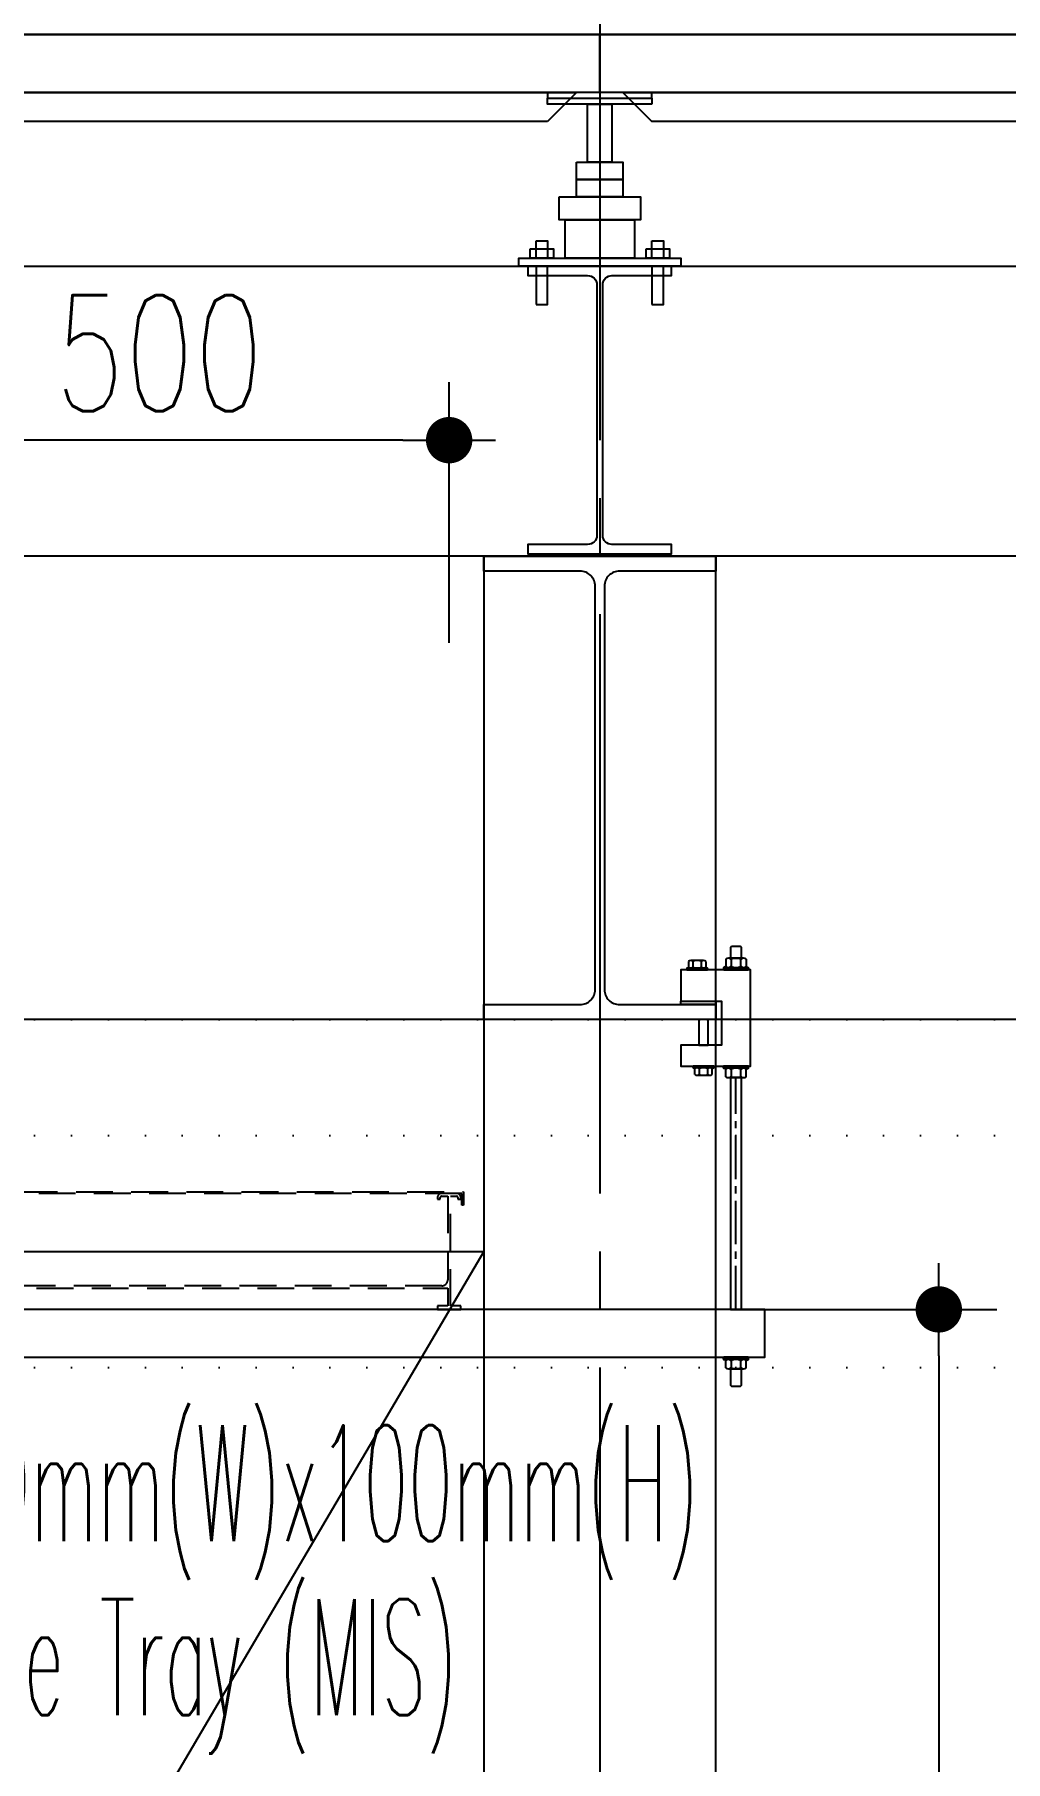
# Model space of a CAD drawing. Header units: millimetres. Extents: x -192235 to 515711, y 45168 to 947868.
# Drawn here: x 116912 to 117750, y 465210 to 466700 of the extents above; entities that cross this region are included whole.
import ezdxf
from ezdxf.enums import TextEntityAlignment as Align

# ---------------------------------------------------------------- set-up
doc = ezdxf.new("R2010")
doc.units = ezdxf.units.MM
doc.header["$LTSCALE"] = 1000
doc.header["$PDMODE"] = 1
for name, pattern in [('CENTER2', [1.125, 0.75, -0.125, 0.125, -0.125]), ('DOT2', [3.175, 0, -3.175]), ('HIDDEN2', [4.7625, 3.175, -1.5875]), ('TPH12-SEC-@20-1$0$CENTERK0', [0.65, 0.5, -0.05, 0.05, -0.05])]:
    doc.linetypes.add(name, pattern=pattern)
for name, color, linetype in [('0-LEVEL LINE', 4, 'DOT2'), ('0-tool', 1, 'Continuous'), ('eq-IT', 140, 'Continuous'), ('Hook-up', 130, 'HIDDEN2'), ('M-DIM', 1, 'Continuous'), ('M-TXT', 3, 'Continuous'), ('SM-SEC-Cm$0$SUPPORT', 2, 'Continuous'), ('SUPPORT', 2, 'Continuous'), ('TPH12-SEC-@20-1$0$KABE1', 252, 'Continuous'), ('TPH12-SEC-@20-1$0$STEEL-NEDA', 252, 'Continuous'), ('TPH12-SEC-@20-1$0$STEEL2', 252, 'Continuous'), ('TPH12-SEC-@20-1$0$STEEL3', 252, 'Continuous'), ('YCD-Xfa-Sec-24$0$Raised Floor', 1, 'Continuous')]:
    doc.layers.add(name, color=color, linetype=linetype)
doc.styles.add('aa-txt', font='simplex.shx', dxfattribs={"width": 0.7, "bigfont": 'chineset.shx'})
doc.dimstyles.new('50-DIM', dxfattribs={"dimscale": 50, "dimtxt": 2, "dimasz": 0.8, "dimexe": 1, "dimexo": 1, "dimgap": 0.5, "dimtad": 1, "dimdec": 0, "dimdsep": 46, "dimtxsty": 'aa-txt', "dimblk": 'DOT', "dimcen": 5, "dimclrd": 256, "dimclre": 256, "dimclrt": 256, "dimadec": 0, "dimazin": 0, "dimtfac": 1, "dimtdec": 0, "dimtix": 1, "dimtmove": 2, "dimatfit": 3, "dimldrblk": 'DOT', "dimfxl": 1, "dimtolj": 1, "dimtzin": 0, "dimarcsym": 0})

# ---------------------------------------------------------------- blocks, each defined once
blk = doc.blocks.new('TPH12-SEC-@20-1')
at = {"layer": 'DEFPOINTS', "linetype": 'TPH12-SEC-@20-1$0$CENTERK0'}
blk.add_line((117400, 467500), (117400, 462400), dxfattribs=at)
at = {"layer": 'TPH12-SEC-@20-1$0$KABE1'}
blk.add_lwpolyline([(115600, 466700), (115600, 466500), (119200, 466500), (119200, 466700), (115600, 466700)], dxfattribs=at)
at = {"layer": 'TPH12-SEC-@20-1$0$STEEL-NEDA'}
blk.add_lwpolyline([(117462, 466500), (117338, 466500), (117338, 466492), (117389.5, 466492, -0.414214), (117397.5, 466484), (117397.5, 466268, -0.414214), (117389.5, 466260), (117338, 466260), (117338, 466252), (117462, 466252), (117462, 466260), (117410.5, 466260, -0.414214), (117402.5, 466268), (117402.5, 466484, -0.414214), (117410.5, 466492), (117462, 466492)], format="xyb", close=True, dxfattribs=at)
at = {"layer": 'TPH12-SEC-@20-1$0$STEEL2'}
blk.add_lwpolyline([(117300, 466250), (117500, 466250), (117500, 466237), (117417, 466237, 0.414214), (117404, 466224), (117404, 465876, 0.414214), (117417, 465863), (117500, 465863), (117500, 465850), (117300, 465850), (117300, 465863), (117383, 465863, 0.414214), (117396, 465876), (117396, 466224, 0.414214), (117383, 466237), (117300, 466237)], format="xyb", close=True, dxfattribs=at)
at = {"layer": 'TPH12-SEC-@20-1$0$STEEL3'}
for p, q in [((130000, 466250), (115000, 466250)), ((130000, 465850), (115000, 465850))]:
    blk.add_line(p, q, dxfattribs=at)
blk.add_lwpolyline([(117300, 463950), (117500, 463950), (117500, 466250), (117300, 466250)], close=True, dxfattribs=at)
blk = doc.blocks.new('Nut-M10')
for p, q in [((-10.9, 1.5), (-10.9, 0.5)), ((-8.7, 2.8), (-10.6, 2)), ((-10.4, 2), (10.4, 2)), ((-10.4, 0), (10.4, 0)), ((-8.7, 9.2), (-8.7, 2.8)), ((6.5, 10), (-6.5, 10)), ((-4.3, 9.2), (-4.3, 2.8)), ((4.3, 2.8), (4.3, 9.2)), ((8.7, 9.2), (8.7, 2.8)), ((8.7, 2.8), (10.6, 2)), ((10.9, 1.5), (10.9, 0.5))]:
    blk.add_line(p, q)
for centre, radius, start, end in [((-10.4, 1.5), 0.5, 90, 180), ((-10.4, 0.5), 0.5, 180, 270), ((-6.5, 6.7), 3.33, 49.441, 130.559), ((-6.5, 5.3), 3.33, 229.441, 310.559), ((0, -2.1), 12.1, 69.065, 110.935), ((0, 14.1), 12.1, 249.065, 290.935), ((6.5, 6.7), 3.33, 49.441, 130.559), ((6.5, 5.3), 3.33, 229.441, 310.559), ((10.4, 1.5), 0.5, 0, 90), ((10.4, 0.5), 0.5, 270, 0)]:
    blk.add_arc(centre, radius, start, end)
blk = doc.blocks.new('Nut-M8')
for p, q in [((-8.9, 1.2), (-8.9, 0.4)), ((-7.5, 2.2), (-8.7, 1.5)), ((-8.5, 1.6), (8.6, 1.6)), ((-8.5, 0), (8.6, 0)), ((-7.5, 7.3), (-7.5, 2.2)), ((5.6, 8), (-5.6, 8)), ((-3.8, 7.3), (-3.8, 2.2)), ((3.8, 2.2), (3.8, 7.3)), ((7.5, 7.3), (7.5, 2.2)), ((7.5, 2.2), (8.7, 1.5)), ((9, 1.2), (9, 0.4))]:
    blk.add_line(p, q)
for centre, radius, start, end in [((-8.5, 1.2), 0.4, 90, 180), ((-8.5, 0.4), 0.4, 180, 270), ((-5.6, 5), 3.03, 51.7868, 128.2132), ((-5.6, 4.6), 3.03, 231.7868, 308.2132), ((0, -3.2), 11.2, 70.3471, 109.6529), ((0, 12.8), 11.2, 250.3471, 289.6529), ((5.6, 5), 3.03, 51.7868, 128.2132), ((5.6, 4.6), 3.03, 231.7868, 308.2132), ((8.6, 1.2), 0.4, 0, 90), ((8.6, 0.4), 0.4, 270, 0)]:
    blk.add_arc(centre, radius, start, end)
blk = doc.blocks.new('HG-S-r')
blk.add_lwpolyline([(0.87, 5), (0.77, 4.9), (0.77, 4), (1.73, 4), (1.73, 4.9), (1.63, 5)], close=True)
blk.add_lwpolyline([(-0.5, 0.3), (0, 0.3), (0, -3.5), (-3.5, -3.5), (-3.5, -5.3), (2.5, -5.3), (2.5, 3), (-3.5, 3), (-3.5, 0.3), (-0.5, 0.3), (-0.5, 0), (-3.5, 0), (-3.5, 0.3)])
at = {"xscale": 0.1, "yscale": 0.1, "zscale": 0.1}
for name, p in [('Nut-M8', (-2.1, 3)), ('Nut-M10', (1.25, 3))]:
    blk.add_blockref(name, p, dxfattribs=at)
at = {"xscale": 0.1, "yscale": 0.1, "zscale": 0.1, "rotation": 180}
for name, p in [('Nut-M8', (-1.55, -5.3)), ('Nut-M10', (1.25, -5.3))]:
    blk.add_blockref(name, p, dxfattribs=at)
blk = doc.blocks.new('DOT')
at = {"color": 0}
blk.add_line((-1, 0), (1, 0), dxfattribs=at)
at = {"color": 3, "const_width": 0.5}
blk.add_lwpolyline([(-0.25, 0, 1), (0.25, 0, 1)], format="xyb", close=True, dxfattribs=at)
blk = doc.blocks.new('*D235')
at = {"layer": 'DEFPOINTS', "color": 0, "transparency": 16777216}
for p in [(116770, 466350), (116770, 466125), (117270, 466125)]:
    blk.add_point(p, dxfattribs=at)
at = {"layer": 'M-DIM', "lineweight": -2, "transparency": 16777216}
for p, q in [((116770, 466175), (116770, 466400)), ((117270, 466175), (117270, 466400)), ((117230, 466350), (116810, 466350))]:
    blk.add_line(p, q, dxfattribs=at)
at = {"layer": 'M-DIM', "lineweight": -2, "transparency": 16777216, "xscale": 40, "yscale": 40, "zscale": 40, "rotation": 180}
blk.add_blockref('DOT', (116770, 466350), dxfattribs=at)
at = {"layer": 'M-DIM', "lineweight": -2, "transparency": 16777216, "xscale": 40, "yscale": 40, "zscale": 40}
blk.add_blockref('DOT', (117270, 466350), dxfattribs=at)
at = {"layer": 'M-DIM', "transparency": 16777216, "insert": (117020, 466425), "char_height": 100, "attachment_point": 5, "style": 'aa-txt'}
blk.add_mtext('\\A1;500', dxfattribs=at)
blk = doc.blocks.new('_Dot')
at = {"color": 0, "linetype": 'ByBlock', "lineweight": -2}
blk.add_line((-0.5, 0), (-1, 0), dxfattribs=at)
at = {"color": 0, "linetype": 'ByBlock', "const_width": 0.5}
blk.add_lwpolyline([(-0.25, 0, 1), (0.25, 0, 1)], format="xyb", close=True, dxfattribs=at)
blk = doc.blocks.new('*D236')
at = {"layer": 'DEFPOINTS', "color": 0, "transparency": 16777216}
for p in [(117467.5, 465600), (117467.5, 463950), (117692.5, 463950)]:
    blk.add_point(p, dxfattribs=at)
at = {"layer": 'M-DIM', "lineweight": -2, "transparency": 16777216}
for p, q in [((117517.5, 465600), (117742.5, 465600)), ((117692.5, 465560), (117692.5, 463990)), ((117517.5, 463950), (117742.5, 463950))]:
    blk.add_line(p, q, dxfattribs=at)
at = {"layer": 'M-DIM', "lineweight": -2, "transparency": 16777216, "xscale": 40, "yscale": 40, "zscale": 40}
for p, rotation in [((117692.5, 465600), 90), ((117692.5, 463950), 270)]:
    blk.add_blockref('DOT', p, dxfattribs=dict(at, rotation=rotation))
at = {"layer": 'M-DIM', "transparency": 16777216, "insert": (117617.5, 464775), "char_height": 100, "attachment_point": 5, "rotation": 90, "style": 'aa-txt'}
blk.add_mtext('\\A1;1650', dxfattribs=at)
blk = doc.blocks.new('YCD-Xfa-Sec-24')
at = {"layer": 'YCD-Xfa-Sec-24$0$Raised Floor'}
for points in [[(592600, 396700), (592000, 396700), (592000, 396650), (592600, 396650)], [(593200, 396700), (592600, 396700), (592600, 396650), (593200, 396650)], [(592045, 396625), (592555, 396625), (592580, 396650), (592020, 396650)], [(592555, 396650), (592645, 396650), (592645, 396645), (592555, 396645)], [(592555, 396640), (592645, 396640), (592645, 396645), (592555, 396645)], [(592645, 396625), (593155, 396625), (593180, 396650), (592620, 396650)], [(592610.5, 396640), (592589.5, 396640), (592589.5, 396590), (592610.5, 396590)], [(592620, 396590), (592580, 396590), (592580, 396575), (592620, 396575)], [(592620, 396575), (592580, 396575), (592580, 396560), (592620, 396560)], [(592635, 396560), (592565, 396560), (592565, 396540), (592635, 396540)], [(592630, 396540), (592570, 396540), (592570, 396507), (592630, 396507)], [(592555, 396522), (592545, 396522), (592545, 396507), (592555, 396507)], [(592655, 396522), (592645, 396522), (592645, 396507), (592655, 396507)], [(592530, 396500), (592670, 396500), (592670, 396507), (592530, 396507)], [(592560, 396515), (592540, 396515), (592540, 396507), (592560, 396507)], [(592660, 396515), (592640, 396515), (592640, 396507), (592660, 396507)], [(592555, 396467), (592545, 396467), (592545, 396500), (592555, 396500)], [(592655, 396467), (592645, 396467), (592645, 396500), (592655, 396500)]]:
    blk.add_lwpolyline(points, close=True, dxfattribs=at)

msp = doc.modelspace()

# ---------------------------------------------------------------- block references
msp.add_blockref('TPH12-SEC-@20-1', (0, 0))

# ---------------------------------------------------------------- next in the draw order: linework, layer by layer
at = {"layer": '0-LEVEL LINE', "ltscale": 0.01}
for p, q in [((100000, 465850), (190000, 465850)), ((100000, 465750), (190000, 465750)), ((100000, 465550), (190000, 465550))]:
    msp.add_line(p, q, dxfattribs=at)
at = {"layer": '0-tool'}
msp.add_lwpolyline([(116425.20045, 469500), (118140, 469500), (118140, 466700), (116425.20045, 466700)], close=True, dxfattribs=at)
at = {"layer": 'eq-IT'}
msp.add_lwpolyline([(117300, 465650), (116300, 463950), (117300, 463950), (116300, 465650), (117300, 465650), (117300, 463950), (116300, 463950), (116300, 465650)], dxfattribs=at)
at = {"layer": 'Hook-up', "ltscale": 0.01}
msp.add_lwpolyline([(116759, 465700), (116759, 465690), (116757.6, 465690), (116757.6, 465701.4), (117282.4, 465701.4), (117282.4, 465690), (117281, 465690), (117281, 465700)], close=True, dxfattribs=at)
msp.add_lwpolyline([(116771.2, 465618.4), (117268.8, 465618.4), (117268.8, 465603), (117260, 465603), (117260, 465600), (117280, 465600), (117280, 465603), (117271.2, 465603), (117271.2, 465697.6), (117276.6, 465697.6, -0.4142135624), (117277.6, 465696.6), (117277.6, 465695), (117280, 465695), (117280, 465696.6, 0.4142135624), (117276.6, 465700), (117263.4, 465700, 0.4142135624), (117260, 465696.6), (117260, 465695), (117262.4, 465695), (117262.4, 465696.6, -0.4142135624), (117263.4, 465697.6), (117268.8, 465697.6), (117268.8, 465625.4, -0.4142135624), (117263.8, 465620.4), (116776.2, 465620.4, -0.4142135624)], format="xyb", dxfattribs=at)
at = {"layer": 'SM-SEC-Cm$0$SUPPORT'}
msp.add_lwpolyline([(117512.7375, 465600), (117522.2625, 465600), (117522.2625, 465800), (117512.7375, 465800)], close=True, dxfattribs=at)
at = {"layer": 'SUPPORT', "linetype": 'CENTER2', "ltscale": 0.05}
msp.add_line((117517.5, 465600), (117517.5, 465800), dxfattribs=at)
at = {"layer": 'SUPPORT'}
for points in [[(117486.53025, 465850), (117485.53025, 465849), (117485.53025, 465828), (117493.46975, 465828), (117493.46975, 465849), (117492.46975, 465850)], [(117542.5, 465600), (116695.5, 465600), (116695.5, 465558.725), (117542.5, 465558.725)], [(117521.2625, 465533.725), (117522.2625, 465534.725), (117522.2625, 465548.725), (117512.7375, 465548.725), (117512.7375, 465534.725), (117513.7375, 465533.725)]]:
    msp.add_lwpolyline(points, close=True, dxfattribs=at)

# ---------------------------------------------------------------- next in the draw order: block references
at = {"xscale": -1}
msp.add_blockref('YCD-Xfa-Sec-24', (710000, 70000), dxfattribs=at)
at = {"layer": 'SUPPORT', "xscale": 10, "yscale": 10, "zscale": 10}
msp.add_blockref('HG-S-r', (117505, 465863), dxfattribs=at)
at = {"layer": 'SUPPORT', "rotation": 180}
msp.add_blockref('Nut-M10', (117517.5, 465558.725), dxfattribs=at)

# ---------------------------------------------------------------- next in the draw order: texts
at = {"layer": 'M-TXT', "style": 'aa-txt', "width": 0.45}
for s, p in [('- 500mm(W)x100mm(H)', (116712, 465450)), ('  Cable Tray (MIS)', (116712, 465300))]:
    msp.add_text(s, height=100, dxfattribs=at).set_placement(p, align=Align.MIDDLE_LEFT)

# ---------------------------------------------------------------- next in the draw order: dimensions: what is measured, and where the dimension line sits
at = {"layer": 'M-DIM'}
dim = msp.add_linear_dim(base=(116770, 466350), p1=(117270, 466125), p2=(116770, 466125), dimstyle='50-DIM', dxfattribs=at)
dim.commit()
dim.dimension.update_dxf_attribs({"geometry": '*D235', "text_midpoint": (117020, 466425)})
dim = msp.add_linear_dim(base=(117692.5, 463950), p1=(117467.5, 465600), p2=(117467.5, 463950), angle=90, dimstyle='50-DIM', dxfattribs=at)
dim.commit()
dim.dimension.update_dxf_attribs({"geometry": '*D236', "text_midpoint": (117617.5, 464775)})

doc.saveas('drawing.dxf')
